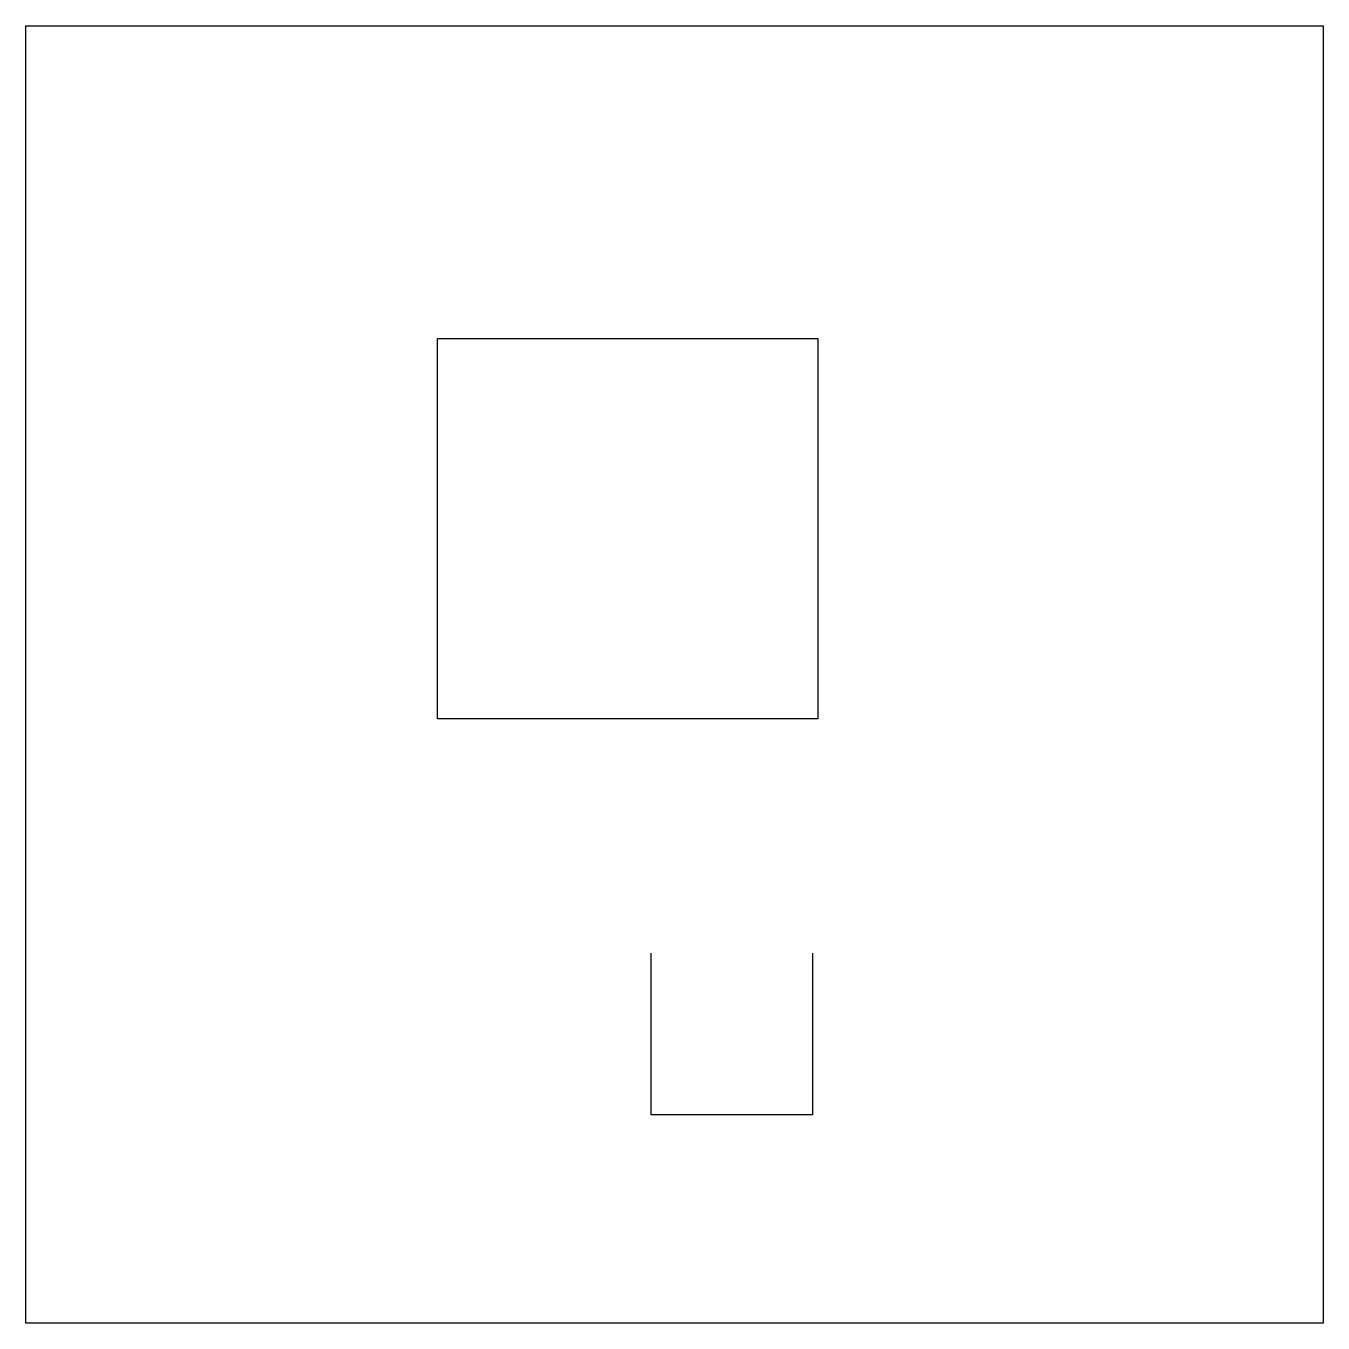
# Model space of a CAD drawing. Extents: x -13.9 to 30, y -20.5 to 23.5.
import ezdxf

# ---------------------------------------------------------------- set-up
doc = ezdxf.new("R2010")
doc.units = 0
doc.layers.add('LAYER1', color=7, linetype='CONTINUOUS')

msp = doc.modelspace()

# ---------------------------------------------------------------- linework, layer by layer
at = {"layer": 'LAYER1', "color": 173}
for p, q in [((-13.935, 23.46), (29.986, 23.46)), ((-13.935, -20.461), (-13.935, 23.46)), ((29.986, 23.46), (29.986, -20.461)), ((0, 12.876), (12.876, 12.876)), ((0, 0), (0, 12.876)), ((12.876, 12.876), (12.876, 0)), ((12.876, 0), (0, 0)), ((7.232, -13.406), (7.232, -7.938)), ((12.7, -7.938), (12.7, -13.406)), ((12.7, -13.406), (7.232, -13.406)), ((29.986, -20.461), (-13.935, -20.461))]:
    msp.add_line(p, q, dxfattribs=at)

doc.saveas('drawing.dxf')
